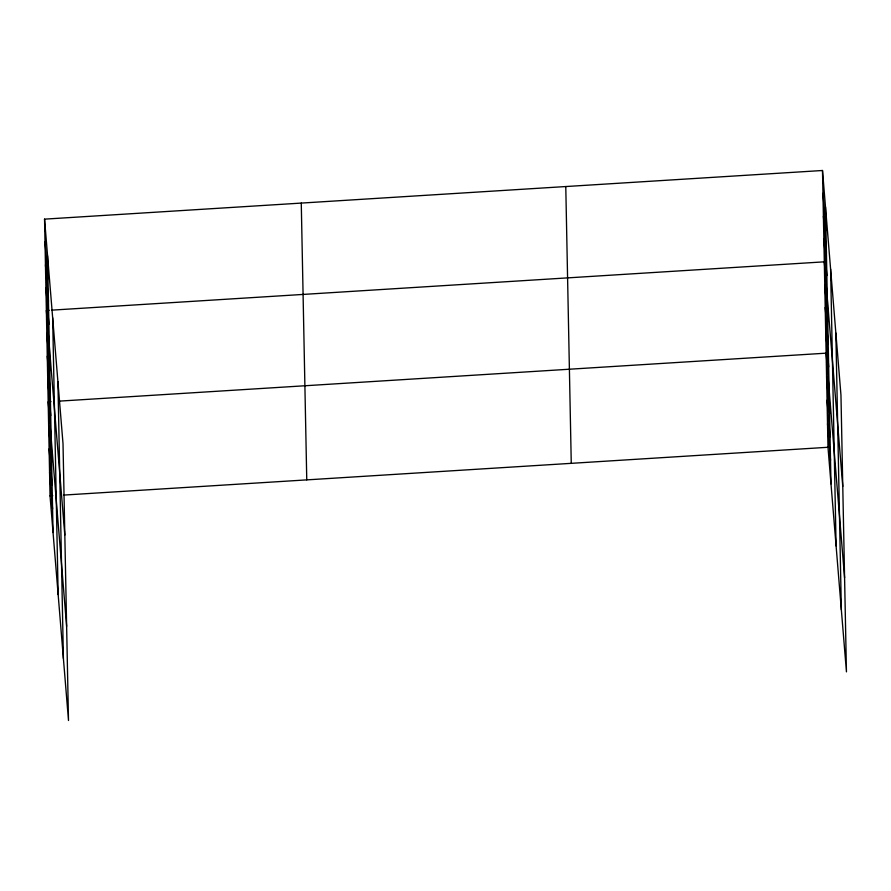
<?xml version="1.0" encoding="UTF-8"?>
<svg xmlns="http://www.w3.org/2000/svg" width="891" height="891" viewBox="0 0 891 891"><rect width="100%" height="100%" fill="white"/><g stroke="black" fill="none" stroke-linecap="round" stroke-linejoin="round"><path stroke-width="1.34" d="M44.55 219.141L63.016 443.718L68.496 720.507L50.041 495.931L44.55 219.141L822.493 170.493L840.959 395.069L846.45 671.859L827.984 447.282L822.493 170.493M49.116 310.313L46.365 310.48L64.82 535.057M51.878 310.135L824.309 261.831L842.775 486.408M50.932 401.652L48.17 401.819L66.636 626.395M59.218 401.128L826.124 353.17L844.579 577.747M50.041 495.931L52.803 495.764M63.84 495.073L827.984 447.282M822.95 193.325L825.957 229.923M823.407 216.157L826.414 252.754M823.852 239L826.87 275.597M824.765 284.663L827.772 321.261M825.211 307.506L828.229 344.104M825.667 330.338L828.675 366.936M826.592 376.704L829.599 413.301M827.048 400.226L830.067 436.824M827.516 423.76L830.523 460.357M45.007 241.973L48.014 278.571M45.452 264.816L48.459 301.403M45.909 287.648L48.916 324.246M46.811 333.323L49.818 369.91M47.268 356.155L50.275 392.753M47.724 378.987L50.731 415.585M48.637 425.352L51.645 461.95M49.105 448.875L52.112 485.472M49.573 472.408L52.58 509.006M835.858 333.034L841.349 609.823M830.612 269.115L836.092 545.916M825.512 207.091L830.991 483.88M565.774 186.542L571.265 463.342M301.269 203.081L306.76 479.881M57.915 381.682L63.406 658.471M52.658 317.775L58.149 594.564M47.557 255.739L53.048 532.528"/></g></svg>
